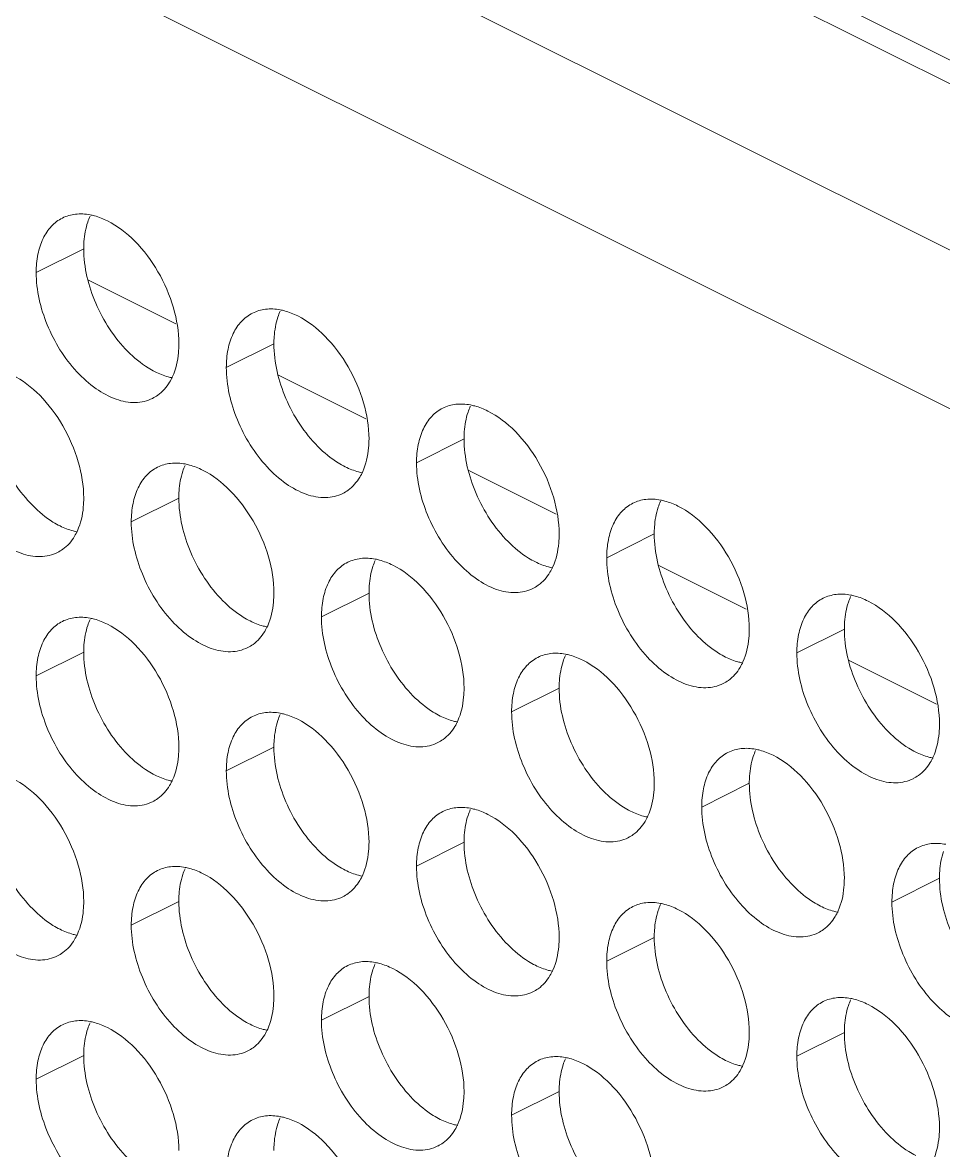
# Model space of a CAD drawing. Header units: millimetres. Extents: x 0 to 2524, y 0 to 1785.
# Drawn here: x 1819.7 to 1830.66, y 911.15 to 924.57 of the extents above; entities that cross this region are included whole.
import ezdxf

# ---------------------------------------------------------------- set-up
doc = ezdxf.new("R2010")
doc.units = ezdxf.units.MM
doc.header["$LTSCALE"] = 0.1
doc.layers.get('0').update_dxf_attribs({"lineweight": 13})
doc.layers.add('标注', color=251, linetype='Continuous', lineweight=9)

msp = doc.modelspace()

# ---------------------------------------------------------------- linework, layer by layer
for p, q in [((1805.72, 936.63), (2176.809, 751.085)), ((1812.521, 932.946), (1902.169, 888.122)), ((1809.692, 932.381), (1900.189, 887.132)), ((1899.058, 885.81), (1809.244, 930.717))]:
    msp.add_line(p, q)
at = {"layer": '标注'}
for p, q in [((1820.427, 921.877), (1819.862, 921.594)), ((1820.484, 921.503), (1821.523, 920.983)), ((1822.69, 920.746), (1822.124, 920.463)), ((1822.746, 920.372), (1823.786, 919.852)), ((1824.953, 919.614), (1824.387, 919.331)), ((1825.009, 919.24), (1826.049, 918.72)), ((1821.559, 918.911), (1820.993, 918.628)), ((1827.216, 918.483), (1826.65, 918.2)), ((1827.272, 918.109), (1828.311, 917.589)), ((1823.822, 917.78), (1823.256, 917.497)), ((1829.478, 917.352), (1828.913, 917.069)), ((1820.427, 917.077), (1819.862, 916.794)), ((1829.535, 916.978), (1830.574, 916.458)), ((1826.084, 916.649), (1825.519, 916.366)), ((1822.69, 915.946), (1822.124, 915.663)), ((1828.347, 915.517), (1827.781, 915.234)), ((1824.953, 914.814), (1824.387, 914.531)), ((1830.61, 914.386), (1830.044, 914.103)), ((1821.559, 914.111), (1820.993, 913.828)), ((1827.216, 913.683), (1826.65, 913.4)), ((1823.822, 912.98), (1823.256, 912.697)), ((1829.478, 912.552), (1828.913, 912.269)), ((1820.427, 912.277), (1819.862, 911.994)), ((1826.084, 911.849), (1825.519, 911.566))]:
    msp.add_line(p, q, dxfattribs=at)
for centre, radius, start, end in [((1821.172, 921.966), 0.734, 155.8796, 161.7803), ((1823.435, 920.835), 0.734, 155.8796, 161.7803), ((1821.044, 920.502), 0.453, 296.5256, 305.9034), ((1825.697, 919.703), 0.734, 155.8796, 161.7803), ((1822.303, 919), 0.734, 155.8796, 161.7803), ((1823.307, 919.371), 0.453, 296.5256, 305.9034), ((1827.96, 918.572), 0.734, 155.8796, 161.7803), ((1819.913, 918.668), 0.453, 296.5256, 305.9034), ((1824.566, 917.869), 0.734, 155.8796, 161.7803), ((1825.57, 918.239), 0.453, 296.5256, 305.9034), ((1830.223, 917.44), 0.734, 155.8796, 161.7803), ((1821.172, 917.166), 0.734, 155.8796, 161.7803), ((1822.176, 917.536), 0.453, 296.5256, 305.9034), ((1826.829, 916.738), 0.734, 155.8796, 161.7803), ((1827.833, 917.108), 0.453, 296.5256, 305.9034), ((1823.435, 916.035), 0.734, 155.8796, 161.7803), ((1824.439, 916.405), 0.453, 296.5256, 305.9034), ((1829.092, 915.606), 0.734, 155.8796, 161.7803), ((1830.095, 915.977), 0.453, 296.5256, 305.9034), ((1821.044, 915.702), 0.453, 296.5256, 305.9034), ((1825.697, 914.903), 0.734, 155.8796, 161.7803), ((1826.701, 915.274), 0.453, 296.5256, 305.9034), ((1822.303, 914.2), 0.734, 155.8796, 161.7803), ((1823.307, 914.571), 0.453, 296.5256, 305.9034), ((1827.96, 913.772), 0.734, 155.8796, 161.7803), ((1828.964, 914.142), 0.453, 296.5256, 305.9034), ((1819.913, 913.868), 0.453, 296.5256, 305.9034), ((1824.566, 913.069), 0.734, 155.8796, 161.7803), ((1825.57, 913.439), 0.453, 296.5256, 305.9034), ((1830.223, 912.64), 0.734, 155.8796, 161.7803), ((1821.172, 912.366), 0.734, 155.8796, 161.7803), ((1822.176, 912.736), 0.453, 296.5256, 305.9034), ((1826.829, 911.938), 0.734, 155.8796, 161.7803), ((1827.833, 912.308), 0.453, 296.5256, 305.9034), ((1823.435, 911.235), 0.734, 155.8796, 161.7803), ((1824.439, 911.605), 0.453, 296.5256, 305.9034)]:
    msp.add_arc(centre, radius, start, end, dxfattribs=at)
for points, knots in [([(1819.862, 921.594), (1819.862, 921.667), (1819.874, 921.806), (1819.933, 921.996), (1820.032, 922.148), (1820.125, 922.219), (1820.174, 922.243)], [0, 0, 0, 0, 0.289235, 0.54966, 0.782932, 1, 1, 1, 1]), ([(1820.174, 922.243), (1820.222, 922.267), (1820.332, 922.299), (1820.446, 922.292), (1820.503, 922.281)], [0, 0, 0, 0, 0.482538, 1, 1, 1, 1]), ([(1820.503, 922.281), (1820.52, 922.278), (1820.591, 922.261), (1820.66, 922.234), (1820.71, 922.209)], [0, 0, 0, 0, 0.238696, 1, 1, 1, 1]), ([(1820.427, 921.877), (1820.427, 921.905), (1820.431, 922.013), (1820.45, 922.12), (1820.475, 922.195)], [0, 0, 0, 0, 0.264225, 1, 1, 1, 1]), ([(1820.71, 922.209), (1820.831, 922.149), (1821.061, 921.968), (1821.328, 921.61), (1821.509, 921.192), (1821.559, 920.891), (1821.559, 920.746)], [0, 0, 0, 0, 0.229676, 0.488215, 0.753207, 1, 1, 1, 1]), ([(1820.951, 920.655), (1820.79, 920.818), (1820.539, 921.205), (1820.427, 921.655), (1820.427, 921.877)], [0, 0, 0, 0, 0.508684, 1, 1, 1, 1]), ([(1821.247, 920.097), (1821.184, 920.065), (1821.034, 920.031), (1820.797, 920.079), (1820.558, 920.21), (1820.25, 920.487), (1819.964, 920.95), (1819.862, 921.383), (1819.862, 921.594)], [0, 0, 0, 0, 0.090718, 0.191742, 0.308104, 0.439279, 0.725532, 1, 1, 1, 1]), ([(1822.436, 921.112), (1822.485, 921.136), (1822.595, 921.168), (1822.708, 921.161), (1822.765, 921.15)], [0, 0, 0, 0, 0.482538, 1, 1, 1, 1]), ([(1822.124, 920.463), (1822.124, 920.536), (1822.136, 920.675), (1822.195, 920.865), (1822.295, 921.017), (1822.387, 921.087), (1822.436, 921.112)], [0, 0, 0, 0, 0.289235, 0.54966, 0.782932, 1, 1, 1, 1]), ([(1822.69, 920.746), (1822.69, 920.774), (1822.694, 920.881), (1822.713, 920.989), (1822.737, 921.064)], [0, 0, 0, 0, 0.264225, 1, 1, 1, 1]), ([(1822.765, 921.15), (1822.783, 921.147), (1822.854, 921.13), (1822.923, 921.103), (1822.973, 921.078)], [0, 0, 0, 0, 0.238696, 1, 1, 1, 1]), ([(1822.973, 921.078), (1823.094, 921.017), (1823.324, 920.837), (1823.59, 920.479), (1823.771, 920.06), (1823.822, 919.759), (1823.822, 919.614)], [0, 0, 0, 0, 0.229676, 0.488215, 0.753207, 1, 1, 1, 1]), ([(1821.276, 920.414), (1821.248, 920.428), (1821.13, 920.494), (1821.024, 920.582), (1820.951, 920.655)], [0, 0, 0, 0, 0.235002, 1, 1, 1, 1]), ([(1821.559, 920.746), (1821.559, 920.71), (1821.553, 920.578), (1821.524, 920.445), (1821.484, 920.357)], [0, 0, 0, 0, 0.268874, 1, 1, 1, 1]), ([(1823.214, 919.524), (1823.052, 919.686), (1822.801, 920.074), (1822.69, 920.524), (1822.69, 920.746)], [0, 0, 0, 0, 0.508684, 1, 1, 1, 1]), ([(1819.579, 920.375), (1819.7, 920.314), (1819.93, 920.134), (1820.196, 919.776), (1820.377, 919.357), (1820.427, 919.056), (1820.427, 918.911)], [0, 0, 0, 0, 0.229676, 0.488215, 0.753207, 1, 1, 1, 1]), ([(1821.484, 920.341), (1821.466, 920.345), (1821.395, 920.361), (1821.326, 920.389), (1821.276, 920.414)], [0, 0, 0, 0, 0.238696, 1, 1, 1, 1]), ([(1821.484, 920.357), (1821.474, 920.334), (1821.431, 920.25), (1821.366, 920.176), (1821.31, 920.135)], [0, 0, 0, 0, 0.265525, 1, 1, 1, 1]), ([(1823.51, 918.965), (1823.447, 918.934), (1823.297, 918.9), (1823.059, 918.948), (1822.821, 919.078), (1822.513, 919.356), (1822.227, 919.819), (1822.124, 920.251), (1822.124, 920.463)], [0, 0, 0, 0, 0.090718, 0.191742, 0.308104, 0.439279, 0.725532, 1, 1, 1, 1]), ([(1819.82, 918.821), (1819.658, 918.983), (1819.407, 919.371), (1819.296, 919.821), (1819.296, 920.043)], [0, 0, 0, 0, 0.508684, 1, 1, 1, 1]), ([(1824.387, 919.331), (1824.387, 919.404), (1824.399, 919.543), (1824.458, 919.733), (1824.558, 919.886), (1824.65, 919.956), (1824.699, 919.98)], [0, 0, 0, 0, 0.289235, 0.54966, 0.782932, 1, 1, 1, 1]), ([(1824.699, 919.98), (1824.747, 920.005), (1824.858, 920.036), (1824.971, 920.029), (1825.028, 920.019)], [0, 0, 0, 0, 0.482538, 1, 1, 1, 1]), ([(1825.028, 920.019), (1825.045, 920.015), (1825.117, 919.999), (1825.186, 919.971), (1825.236, 919.946)], [0, 0, 0, 0, 0.238696, 1, 1, 1, 1]), ([(1824.953, 919.614), (1824.953, 919.643), (1824.957, 919.75), (1824.975, 919.858), (1825, 919.933)], [0, 0, 0, 0, 0.264225, 1, 1, 1, 1]), ([(1825.236, 919.946), (1825.356, 919.886), (1825.587, 919.706), (1825.853, 919.348), (1826.034, 918.929), (1826.084, 918.628), (1826.084, 918.483)], [0, 0, 0, 0, 0.229676, 0.488215, 0.753207, 1, 1, 1, 1]), ([(1820.116, 918.262), (1820.053, 918.231), (1819.903, 918.197), (1819.665, 918.245), (1819.427, 918.376), (1819.119, 918.653), (1818.833, 919.116), (1818.73, 919.548), (1818.73, 919.76)], [0, 0, 0, 0, 0.090718, 0.191742, 0.308104, 0.439279, 0.725532, 1, 1, 1, 1]), ([(1823.822, 919.614), (1823.822, 919.579), (1823.816, 919.446), (1823.787, 919.314), (1823.747, 919.225)], [0, 0, 0, 0, 0.268874, 1, 1, 1, 1]), ([(1825.477, 918.392), (1825.315, 918.555), (1825.064, 918.942), (1824.953, 919.393), (1824.953, 919.614)], [0, 0, 0, 0, 0.508684, 1, 1, 1, 1]), ([(1823.539, 919.282), (1823.51, 919.296), (1823.392, 919.363), (1823.287, 919.45), (1823.214, 919.524)], [0, 0, 0, 0, 0.235002, 1, 1, 1, 1]), ([(1821.305, 919.277), (1821.353, 919.302), (1821.463, 919.333), (1821.577, 919.326), (1821.634, 919.316)], [0, 0, 0, 0, 0.482538, 1, 1, 1, 1]), ([(1821.634, 919.316), (1821.651, 919.312), (1821.723, 919.296), (1821.792, 919.268), (1821.842, 919.243)], [0, 0, 0, 0, 0.238696, 1, 1, 1, 1]), ([(1823.746, 919.21), (1823.729, 919.213), (1823.658, 919.23), (1823.589, 919.257), (1823.539, 919.282)], [0, 0, 0, 0, 0.238696, 1, 1, 1, 1]), ([(1825.772, 917.834), (1825.71, 917.803), (1825.56, 917.769), (1825.322, 917.816), (1825.084, 917.947), (1824.776, 918.225), (1824.49, 918.687), (1824.387, 919.12), (1824.387, 919.331)], [0, 0, 0, 0, 0.090718, 0.191742, 0.308104, 0.439279, 0.725532, 1, 1, 1, 1]), ([(1820.993, 918.628), (1820.993, 918.701), (1821.005, 918.84), (1821.064, 919.03), (1821.164, 919.183), (1821.256, 919.253), (1821.305, 919.277)], [0, 0, 0, 0, 0.289235, 0.54966, 0.782932, 1, 1, 1, 1]), ([(1821.559, 918.911), (1821.559, 918.94), (1821.562, 919.047), (1821.581, 919.155), (1821.606, 919.23)], [0, 0, 0, 0, 0.264225, 1, 1, 1, 1]), ([(1821.842, 919.243), (1821.962, 919.183), (1822.193, 919.003), (1822.459, 918.645), (1822.64, 918.226), (1822.69, 917.925), (1822.69, 917.78)], [0, 0, 0, 0, 0.229676, 0.488215, 0.753207, 1, 1, 1, 1]), ([(1823.747, 919.225), (1823.737, 919.202), (1823.693, 919.119), (1823.629, 919.044), (1823.573, 919.004)], [0, 0, 0, 0, 0.265525, 1, 1, 1, 1]), ([(1820.427, 918.911), (1820.427, 918.876), (1820.422, 918.743), (1820.392, 918.611), (1820.353, 918.522)], [0, 0, 0, 0, 0.268874, 1, 1, 1, 1]), ([(1822.083, 917.689), (1821.921, 917.852), (1821.67, 918.239), (1821.559, 918.69), (1821.559, 918.911)], [0, 0, 0, 0, 0.508684, 1, 1, 1, 1]), ([(1826.962, 918.849), (1827.01, 918.873), (1827.12, 918.905), (1827.234, 918.898), (1827.291, 918.887)], [0, 0, 0, 0, 0.482538, 1, 1, 1, 1]), ([(1827.291, 918.887), (1827.308, 918.884), (1827.38, 918.867), (1827.448, 918.84), (1827.498, 918.815)], [0, 0, 0, 0, 0.238696, 1, 1, 1, 1]), ([(1820.145, 918.579), (1820.116, 918.593), (1819.998, 918.66), (1819.893, 918.747), (1819.82, 918.821)], [0, 0, 0, 0, 0.235002, 1, 1, 1, 1]), ([(1826.65, 918.2), (1826.65, 918.273), (1826.662, 918.412), (1826.721, 918.602), (1826.82, 918.754), (1826.913, 918.825), (1826.962, 918.849)], [0, 0, 0, 0, 0.289235, 0.54966, 0.782932, 1, 1, 1, 1]), ([(1827.216, 918.483), (1827.216, 918.511), (1827.219, 918.619), (1827.238, 918.726), (1827.263, 918.801)], [0, 0, 0, 0, 0.264225, 1, 1, 1, 1]), ([(1827.498, 918.815), (1827.619, 918.755), (1827.85, 918.574), (1828.116, 918.216), (1828.297, 917.798), (1828.347, 917.496), (1828.347, 917.352)], [0, 0, 0, 0, 0.229676, 0.488215, 0.753207, 1, 1, 1, 1]), ([(1822.378, 917.131), (1822.316, 917.1), (1822.166, 917.066), (1821.928, 917.114), (1821.69, 917.244), (1821.382, 917.522), (1821.096, 917.984), (1820.993, 918.417), (1820.993, 918.628)], [0, 0, 0, 0, 0.090718, 0.191742, 0.308104, 0.439279, 0.725532, 1, 1, 1, 1]), ([(1820.352, 918.507), (1820.335, 918.51), (1820.263, 918.527), (1820.195, 918.554), (1820.145, 918.579)], [0, 0, 0, 0, 0.238696, 1, 1, 1, 1]), ([(1820.353, 918.522), (1820.342, 918.5), (1820.299, 918.416), (1820.235, 918.341), (1820.179, 918.301)], [0, 0, 0, 0, 0.265525, 1, 1, 1, 1]), ([(1826.084, 918.483), (1826.084, 918.447), (1826.079, 918.315), (1826.049, 918.182), (1826.01, 918.094)], [0, 0, 0, 0, 0.268874, 1, 1, 1, 1]), ([(1827.739, 917.261), (1827.578, 917.424), (1827.327, 917.811), (1827.216, 918.261), (1827.216, 918.483)], [0, 0, 0, 0, 0.508684, 1, 1, 1, 1]), ([(1825.801, 918.151), (1825.773, 918.165), (1825.655, 918.231), (1825.55, 918.319), (1825.477, 918.392)], [0, 0, 0, 0, 0.235002, 1, 1, 1, 1]), ([(1823.256, 917.497), (1823.256, 917.57), (1823.268, 917.709), (1823.327, 917.899), (1823.426, 918.051), (1823.519, 918.122), (1823.568, 918.146)], [0, 0, 0, 0, 0.289235, 0.54966, 0.782932, 1, 1, 1, 1]), ([(1823.568, 918.146), (1823.616, 918.17), (1823.726, 918.202), (1823.84, 918.195), (1823.897, 918.184)], [0, 0, 0, 0, 0.482538, 1, 1, 1, 1]), ([(1823.822, 917.78), (1823.822, 917.808), (1823.825, 917.916), (1823.844, 918.023), (1823.869, 918.098)], [0, 0, 0, 0, 0.264225, 1, 1, 1, 1]), ([(1823.897, 918.184), (1823.914, 918.181), (1823.985, 918.164), (1824.054, 918.137), (1824.104, 918.112)], [0, 0, 0, 0, 0.238696, 1, 1, 1, 1]), ([(1824.104, 918.112), (1824.225, 918.052), (1824.456, 917.871), (1824.722, 917.513), (1824.903, 917.095), (1824.953, 916.794), (1824.953, 916.649)], [0, 0, 0, 0, 0.229676, 0.488215, 0.753207, 1, 1, 1, 1]), ([(1826.009, 918.079), (1825.992, 918.082), (1825.92, 918.098), (1825.851, 918.126), (1825.801, 918.151)], [0, 0, 0, 0, 0.238696, 1, 1, 1, 1]), ([(1826.01, 918.094), (1825.999, 918.071), (1825.956, 917.987), (1825.892, 917.913), (1825.836, 917.872)], [0, 0, 0, 0, 0.265525, 1, 1, 1, 1]), ([(1828.035, 916.703), (1827.972, 916.671), (1827.823, 916.637), (1827.585, 916.685), (1827.346, 916.816), (1827.039, 917.093), (1826.753, 917.556), (1826.65, 917.988), (1826.65, 918.2)], [0, 0, 0, 0, 0.090718, 0.191742, 0.308104, 0.439279, 0.725532, 1, 1, 1, 1]), ([(1822.407, 917.448), (1822.379, 917.462), (1822.261, 917.529), (1822.155, 917.616), (1822.083, 917.689)], [0, 0, 0, 0, 0.235002, 1, 1, 1, 1]), ([(1822.69, 917.78), (1822.69, 917.744), (1822.684, 917.612), (1822.655, 917.479), (1822.616, 917.391)], [0, 0, 0, 0, 0.268874, 1, 1, 1, 1]), ([(1824.345, 916.558), (1824.184, 916.721), (1823.933, 917.108), (1823.822, 917.558), (1823.822, 917.78)], [0, 0, 0, 0, 0.508684, 1, 1, 1, 1]), ([(1828.913, 917.069), (1828.913, 917.142), (1828.925, 917.28), (1828.984, 917.471), (1829.083, 917.623), (1829.176, 917.693), (1829.225, 917.718)], [0, 0, 0, 0, 0.289235, 0.54966, 0.782932, 1, 1, 1, 1]), ([(1829.225, 917.718), (1829.273, 917.742), (1829.383, 917.774), (1829.497, 917.767), (1829.554, 917.756)], [0, 0, 0, 0, 0.482538, 1, 1, 1, 1]), ([(1829.478, 917.352), (1829.478, 917.38), (1829.482, 917.487), (1829.501, 917.595), (1829.526, 917.67)], [0, 0, 0, 0, 0.264225, 1, 1, 1, 1]), ([(1829.554, 917.756), (1829.571, 917.753), (1829.642, 917.736), (1829.711, 917.709), (1829.761, 917.684)], [0, 0, 0, 0, 0.238696, 1, 1, 1, 1]), ([(1829.761, 917.684), (1829.882, 917.623), (1830.112, 917.443), (1830.379, 917.085), (1830.56, 916.666), (1830.61, 916.365), (1830.61, 916.22)], [0, 0, 0, 0, 0.229676, 0.488215, 0.753207, 1, 1, 1, 1]), ([(1819.862, 916.794), (1819.862, 916.867), (1819.874, 917.006), (1819.933, 917.196), (1820.032, 917.348), (1820.125, 917.419), (1820.174, 917.443)], [0, 0, 0, 0, 0.289235, 0.54966, 0.782932, 1, 1, 1, 1]), ([(1820.174, 917.443), (1820.222, 917.467), (1820.332, 917.499), (1820.446, 917.492), (1820.503, 917.481)], [0, 0, 0, 0, 0.482538, 1, 1, 1, 1]), ([(1820.503, 917.481), (1820.52, 917.478), (1820.591, 917.461), (1820.66, 917.434), (1820.71, 917.409)], [0, 0, 0, 0, 0.238696, 1, 1, 1, 1]), ([(1820.71, 917.409), (1820.831, 917.349), (1821.061, 917.168), (1821.328, 916.81), (1821.509, 916.392), (1821.559, 916.091), (1821.559, 915.946)], [0, 0, 0, 0, 0.229676, 0.488215, 0.753207, 1, 1, 1, 1]), ([(1822.615, 917.376), (1822.598, 917.379), (1822.526, 917.396), (1822.457, 917.423), (1822.407, 917.448)], [0, 0, 0, 0, 0.238696, 1, 1, 1, 1]), ([(1824.641, 916), (1824.578, 915.968), (1824.428, 915.934), (1824.191, 915.982), (1823.952, 916.113), (1823.644, 916.39), (1823.358, 916.853), (1823.256, 917.285), (1823.256, 917.497)], [0, 0, 0, 0, 0.090718, 0.191742, 0.308104, 0.439279, 0.725532, 1, 1, 1, 1]), ([(1820.427, 917.077), (1820.427, 917.105), (1820.431, 917.213), (1820.45, 917.32), (1820.475, 917.395)], [0, 0, 0, 0, 0.264225, 1, 1, 1, 1]), ([(1822.616, 917.391), (1822.605, 917.368), (1822.562, 917.284), (1822.498, 917.21), (1822.442, 917.169)], [0, 0, 0, 0, 0.265525, 1, 1, 1, 1]), ([(1828.347, 917.352), (1828.347, 917.316), (1828.341, 917.184), (1828.312, 917.051), (1828.272, 916.963)], [0, 0, 0, 0, 0.268874, 1, 1, 1, 1]), ([(1830.002, 916.129), (1829.841, 916.292), (1829.59, 916.679), (1829.478, 917.13), (1829.478, 917.352)], [0, 0, 0, 0, 0.508684, 1, 1, 1, 1]), ([(1828.064, 917.019), (1828.036, 917.034), (1827.918, 917.1), (1827.812, 917.187), (1827.739, 917.261)], [0, 0, 0, 0, 0.235002, 1, 1, 1, 1]), ([(1820.951, 915.855), (1820.79, 916.018), (1820.539, 916.405), (1820.427, 916.855), (1820.427, 917.077)], [0, 0, 0, 0, 0.508684, 1, 1, 1, 1]), ([(1825.519, 916.366), (1825.519, 916.439), (1825.531, 916.578), (1825.59, 916.768), (1825.689, 916.92), (1825.782, 916.99), (1825.83, 917.015)], [0, 0, 0, 0, 0.289235, 0.54966, 0.782932, 1, 1, 1, 1]), ([(1825.83, 917.015), (1825.879, 917.039), (1825.989, 917.071), (1826.103, 917.064), (1826.159, 917.053)], [0, 0, 0, 0, 0.482538, 1, 1, 1, 1]), ([(1826.159, 917.053), (1826.177, 917.05), (1826.248, 917.033), (1826.317, 917.006), (1826.367, 916.981)], [0, 0, 0, 0, 0.238696, 1, 1, 1, 1]), ([(1828.272, 916.947), (1828.255, 916.951), (1828.183, 916.967), (1828.114, 916.994), (1828.064, 917.019)], [0, 0, 0, 0, 0.238696, 1, 1, 1, 1]), ([(1830.298, 915.571), (1830.235, 915.54), (1830.085, 915.506), (1829.848, 915.554), (1829.609, 915.684), (1829.301, 915.962), (1829.015, 916.425), (1828.913, 916.857), (1828.913, 917.069)], [0, 0, 0, 0, 0.090718, 0.191742, 0.308104, 0.439279, 0.725532, 1, 1, 1, 1]), ([(1826.084, 916.649), (1826.084, 916.677), (1826.088, 916.784), (1826.107, 916.892), (1826.132, 916.967)], [0, 0, 0, 0, 0.264225, 1, 1, 1, 1]), ([(1826.367, 916.981), (1826.488, 916.92), (1826.718, 916.74), (1826.984, 916.382), (1827.166, 915.963), (1827.216, 915.662), (1827.216, 915.517)], [0, 0, 0, 0, 0.229676, 0.488215, 0.753207, 1, 1, 1, 1]), ([(1828.272, 916.963), (1828.262, 916.94), (1828.219, 916.856), (1828.155, 916.782), (1828.098, 916.741)], [0, 0, 0, 0, 0.265525, 1, 1, 1, 1]), ([(1821.247, 915.297), (1821.184, 915.265), (1821.034, 915.231), (1820.797, 915.279), (1820.558, 915.41), (1820.25, 915.687), (1819.964, 916.15), (1819.862, 916.583), (1819.862, 916.794)], [0, 0, 0, 0, 0.090718, 0.191742, 0.308104, 0.439279, 0.725532, 1, 1, 1, 1]), ([(1824.953, 916.649), (1824.953, 916.613), (1824.947, 916.481), (1824.918, 916.348), (1824.878, 916.26)], [0, 0, 0, 0, 0.268874, 1, 1, 1, 1]), ([(1826.608, 915.427), (1826.447, 915.589), (1826.196, 915.976), (1826.084, 916.427), (1826.084, 916.649)], [0, 0, 0, 0, 0.508684, 1, 1, 1, 1]), ([(1824.67, 916.316), (1824.642, 916.331), (1824.524, 916.397), (1824.418, 916.484), (1824.345, 916.558)], [0, 0, 0, 0, 0.235002, 1, 1, 1, 1]), ([(1822.436, 916.312), (1822.485, 916.336), (1822.595, 916.368), (1822.708, 916.361), (1822.765, 916.35)], [0, 0, 0, 0, 0.482538, 1, 1, 1, 1]), ([(1822.765, 916.35), (1822.783, 916.347), (1822.854, 916.33), (1822.923, 916.303), (1822.973, 916.278)], [0, 0, 0, 0, 0.238696, 1, 1, 1, 1]), ([(1826.904, 914.868), (1826.841, 914.837), (1826.691, 914.803), (1826.453, 914.851), (1826.215, 914.981), (1825.907, 915.259), (1825.621, 915.722), (1825.519, 916.154), (1825.519, 916.366)], [0, 0, 0, 0, 0.090718, 0.191742, 0.308104, 0.439279, 0.725532, 1, 1, 1, 1]), ([(1822.124, 915.663), (1822.124, 915.736), (1822.136, 915.875), (1822.195, 916.065), (1822.295, 916.217), (1822.387, 916.287), (1822.436, 916.312)], [0, 0, 0, 0, 0.289235, 0.54966, 0.782932, 1, 1, 1, 1]), ([(1822.69, 915.946), (1822.69, 915.974), (1822.694, 916.081), (1822.713, 916.189), (1822.737, 916.264)], [0, 0, 0, 0, 0.264225, 1, 1, 1, 1]), ([(1822.973, 916.278), (1823.094, 916.217), (1823.324, 916.037), (1823.59, 915.679), (1823.771, 915.26), (1823.822, 914.959), (1823.822, 914.814)], [0, 0, 0, 0, 0.229676, 0.488215, 0.753207, 1, 1, 1, 1]), ([(1824.878, 916.244), (1824.861, 916.248), (1824.789, 916.264), (1824.72, 916.291), (1824.67, 916.316)], [0, 0, 0, 0, 0.238696, 1, 1, 1, 1]), ([(1824.878, 916.26), (1824.868, 916.237), (1824.825, 916.153), (1824.761, 916.079), (1824.704, 916.038)], [0, 0, 0, 0, 0.265525, 1, 1, 1, 1]), ([(1830.61, 916.22), (1830.61, 916.185), (1830.604, 916.052), (1830.575, 915.92), (1830.535, 915.831)], [0, 0, 0, 0, 0.268874, 1, 1, 1, 1]), ([(1830.327, 915.888), (1830.298, 915.902), (1830.181, 915.969), (1830.075, 916.056), (1830.002, 916.129)], [0, 0, 0, 0, 0.235002, 1, 1, 1, 1]), ([(1821.559, 915.946), (1821.559, 915.91), (1821.553, 915.778), (1821.524, 915.645), (1821.484, 915.557)], [0, 0, 0, 0, 0.268874, 1, 1, 1, 1]), ([(1823.214, 914.724), (1823.052, 914.886), (1822.801, 915.274), (1822.69, 915.724), (1822.69, 915.946)], [0, 0, 0, 0, 0.508684, 1, 1, 1, 1]), ([(1828.093, 915.883), (1828.142, 915.907), (1828.252, 915.939), (1828.365, 915.932), (1828.422, 915.922)], [0, 0, 0, 0, 0.482538, 1, 1, 1, 1]), ([(1821.276, 915.614), (1821.248, 915.628), (1821.13, 915.694), (1821.024, 915.782), (1820.951, 915.855)], [0, 0, 0, 0, 0.235002, 1, 1, 1, 1]), ([(1827.781, 915.234), (1827.781, 915.307), (1827.793, 915.446), (1827.852, 915.636), (1827.952, 915.789), (1828.044, 915.859), (1828.093, 915.883)], [0, 0, 0, 0, 0.289235, 0.54966, 0.782932, 1, 1, 1, 1]), ([(1828.347, 915.517), (1828.347, 915.546), (1828.351, 915.653), (1828.37, 915.76), (1828.394, 915.836)], [0, 0, 0, 0, 0.264225, 1, 1, 1, 1]), ([(1828.422, 915.922), (1828.439, 915.918), (1828.511, 915.902), (1828.58, 915.874), (1828.63, 915.849)], [0, 0, 0, 0, 0.238696, 1, 1, 1, 1]), ([(1828.63, 915.849), (1828.75, 915.789), (1828.981, 915.609), (1829.247, 915.251), (1829.428, 914.832), (1829.478, 914.531), (1829.478, 914.386)], [0, 0, 0, 0, 0.229676, 0.488215, 0.753207, 1, 1, 1, 1]), ([(1830.535, 915.816), (1830.517, 915.819), (1830.446, 915.836), (1830.377, 915.863), (1830.327, 915.888)], [0, 0, 0, 0, 0.238696, 1, 1, 1, 1]), ([(1830.535, 915.831), (1830.525, 915.808), (1830.482, 915.724), (1830.417, 915.65), (1830.361, 915.61)], [0, 0, 0, 0, 0.265525, 1, 1, 1, 1]), ([(1823.51, 914.165), (1823.447, 914.134), (1823.297, 914.1), (1823.059, 914.148), (1822.821, 914.278), (1822.513, 914.556), (1822.227, 915.019), (1822.124, 915.451), (1822.124, 915.663)], [0, 0, 0, 0, 0.090718, 0.191742, 0.308104, 0.439279, 0.725532, 1, 1, 1, 1]), ([(1819.579, 915.575), (1819.7, 915.514), (1819.93, 915.334), (1820.196, 914.976), (1820.377, 914.557), (1820.427, 914.256), (1820.427, 914.111)], [0, 0, 0, 0, 0.229676, 0.488215, 0.753207, 1, 1, 1, 1]), ([(1821.484, 915.541), (1821.466, 915.545), (1821.395, 915.561), (1821.326, 915.589), (1821.276, 915.614)], [0, 0, 0, 0, 0.238696, 1, 1, 1, 1]), ([(1821.484, 915.557), (1821.474, 915.534), (1821.431, 915.45), (1821.366, 915.376), (1821.31, 915.335)], [0, 0, 0, 0, 0.265525, 1, 1, 1, 1]), ([(1826.933, 915.185), (1826.904, 915.199), (1826.786, 915.266), (1826.681, 915.353), (1826.608, 915.427)], [0, 0, 0, 0, 0.235002, 1, 1, 1, 1]), ([(1827.216, 915.517), (1827.216, 915.482), (1827.21, 915.349), (1827.181, 915.217), (1827.141, 915.128)], [0, 0, 0, 0, 0.268874, 1, 1, 1, 1]), ([(1828.871, 914.295), (1828.709, 914.458), (1828.458, 914.845), (1828.347, 915.296), (1828.347, 915.517)], [0, 0, 0, 0, 0.508684, 1, 1, 1, 1]), ([(1819.82, 914.021), (1819.658, 914.183), (1819.407, 914.571), (1819.296, 915.021), (1819.296, 915.243)], [0, 0, 0, 0, 0.508684, 1, 1, 1, 1]), ([(1824.387, 914.531), (1824.387, 914.604), (1824.399, 914.743), (1824.458, 914.933), (1824.558, 915.086), (1824.65, 915.156), (1824.699, 915.18)], [0, 0, 0, 0, 0.289235, 0.54966, 0.782932, 1, 1, 1, 1]), ([(1824.699, 915.18), (1824.747, 915.205), (1824.858, 915.236), (1824.971, 915.229), (1825.028, 915.219)], [0, 0, 0, 0, 0.482538, 1, 1, 1, 1]), ([(1824.953, 914.814), (1824.953, 914.843), (1824.957, 914.95), (1824.975, 915.058), (1825, 915.133)], [0, 0, 0, 0, 0.264225, 1, 1, 1, 1]), ([(1825.028, 915.219), (1825.045, 915.215), (1825.117, 915.199), (1825.186, 915.171), (1825.236, 915.146)], [0, 0, 0, 0, 0.238696, 1, 1, 1, 1]), ([(1825.236, 915.146), (1825.356, 915.086), (1825.587, 914.906), (1825.853, 914.548), (1826.034, 914.129), (1826.084, 913.828), (1826.084, 913.683)], [0, 0, 0, 0, 0.229676, 0.488215, 0.753207, 1, 1, 1, 1]), ([(1827.14, 915.113), (1827.123, 915.116), (1827.052, 915.133), (1826.983, 915.16), (1826.933, 915.185)], [0, 0, 0, 0, 0.238696, 1, 1, 1, 1]), ([(1827.141, 915.128), (1827.131, 915.105), (1827.087, 915.021), (1827.023, 914.947), (1826.967, 914.907)], [0, 0, 0, 0, 0.265525, 1, 1, 1, 1]), ([(1829.166, 913.737), (1829.104, 913.706), (1828.954, 913.672), (1828.716, 913.719), (1828.478, 913.85), (1828.17, 914.128), (1827.884, 914.59), (1827.781, 915.023), (1827.781, 915.234)], [0, 0, 0, 0, 0.090718, 0.191742, 0.308104, 0.439279, 0.725532, 1, 1, 1, 1]), ([(1820.116, 913.462), (1820.053, 913.431), (1819.903, 913.397), (1819.665, 913.445), (1819.427, 913.576), (1819.119, 913.853), (1818.833, 914.316), (1818.73, 914.748), (1818.73, 914.96)], [0, 0, 0, 0, 0.090718, 0.191742, 0.308104, 0.439279, 0.725532, 1, 1, 1, 1]), ([(1823.539, 914.482), (1823.51, 914.496), (1823.392, 914.563), (1823.287, 914.65), (1823.214, 914.724)], [0, 0, 0, 0, 0.235002, 1, 1, 1, 1]), ([(1823.822, 914.814), (1823.822, 914.779), (1823.816, 914.646), (1823.787, 914.514), (1823.747, 914.425)], [0, 0, 0, 0, 0.268874, 1, 1, 1, 1]), ([(1825.477, 913.592), (1825.315, 913.755), (1825.064, 914.142), (1824.953, 914.593), (1824.953, 914.814)], [0, 0, 0, 0, 0.508684, 1, 1, 1, 1]), ([(1830.044, 914.103), (1830.044, 914.176), (1830.056, 914.315), (1830.115, 914.505), (1830.214, 914.657), (1830.307, 914.728), (1830.356, 914.752)], [0, 0, 0, 0, 0.289235, 0.54966, 0.782932, 1, 1, 1, 1]), ([(1830.356, 914.752), (1830.404, 914.776), (1830.514, 914.808), (1830.628, 914.801), (1830.685, 914.79)], [0, 0, 0, 0, 0.482538, 1, 1, 1, 1]), ([(1830.61, 914.386), (1830.61, 914.414), (1830.613, 914.522), (1830.632, 914.629), (1830.657, 914.704)], [0, 0, 0, 0, 0.264225, 1, 1, 1, 1]), ([(1820.993, 913.828), (1820.993, 913.901), (1821.005, 914.04), (1821.064, 914.23), (1821.164, 914.383), (1821.256, 914.453), (1821.305, 914.477)], [0, 0, 0, 0, 0.289235, 0.54966, 0.782932, 1, 1, 1, 1]), ([(1821.305, 914.477), (1821.353, 914.502), (1821.463, 914.533), (1821.577, 914.526), (1821.634, 914.516)], [0, 0, 0, 0, 0.482538, 1, 1, 1, 1]), ([(1821.634, 914.516), (1821.651, 914.512), (1821.723, 914.496), (1821.792, 914.468), (1821.842, 914.443)], [0, 0, 0, 0, 0.238696, 1, 1, 1, 1]), ([(1823.746, 914.41), (1823.729, 914.413), (1823.658, 914.43), (1823.589, 914.457), (1823.539, 914.482)], [0, 0, 0, 0, 0.238696, 1, 1, 1, 1]), ([(1825.772, 913.034), (1825.71, 913.003), (1825.56, 912.969), (1825.322, 913.016), (1825.084, 913.147), (1824.776, 913.425), (1824.49, 913.887), (1824.387, 914.32), (1824.387, 914.531)], [0, 0, 0, 0, 0.090718, 0.191742, 0.308104, 0.439279, 0.725532, 1, 1, 1, 1]), ([(1821.559, 914.111), (1821.559, 914.14), (1821.562, 914.247), (1821.581, 914.355), (1821.606, 914.43)], [0, 0, 0, 0, 0.264225, 1, 1, 1, 1]), ([(1821.842, 914.443), (1821.962, 914.383), (1822.193, 914.203), (1822.459, 913.845), (1822.64, 913.426), (1822.69, 913.125), (1822.69, 912.98)], [0, 0, 0, 0, 0.229676, 0.488215, 0.753207, 1, 1, 1, 1]), ([(1823.747, 914.425), (1823.737, 914.402), (1823.693, 914.319), (1823.629, 914.244), (1823.573, 914.204)], [0, 0, 0, 0, 0.265525, 1, 1, 1, 1]), ([(1829.478, 914.386), (1829.478, 914.35), (1829.473, 914.218), (1829.443, 914.085), (1829.404, 913.997)], [0, 0, 0, 0, 0.268874, 1, 1, 1, 1]), ([(1831.134, 913.164), (1830.972, 913.327), (1830.721, 913.714), (1830.61, 914.164), (1830.61, 914.386)], [0, 0, 0, 0, 0.508684, 1, 1, 1, 1]), ([(1829.196, 914.054), (1829.167, 914.068), (1829.049, 914.134), (1828.944, 914.222), (1828.871, 914.295)], [0, 0, 0, 0, 0.235002, 1, 1, 1, 1]), ([(1820.427, 914.111), (1820.427, 914.076), (1820.422, 913.943), (1820.392, 913.811), (1820.353, 913.722)], [0, 0, 0, 0, 0.268874, 1, 1, 1, 1]), ([(1822.083, 912.889), (1821.921, 913.052), (1821.67, 913.439), (1821.559, 913.89), (1821.559, 914.111)], [0, 0, 0, 0, 0.508684, 1, 1, 1, 1]), ([(1826.65, 913.4), (1826.65, 913.473), (1826.662, 913.612), (1826.721, 913.802), (1826.82, 913.954), (1826.913, 914.025), (1826.962, 914.049)], [0, 0, 0, 0, 0.289235, 0.54966, 0.782932, 1, 1, 1, 1]), ([(1826.962, 914.049), (1827.01, 914.073), (1827.12, 914.105), (1827.234, 914.098), (1827.291, 914.087)], [0, 0, 0, 0, 0.482538, 1, 1, 1, 1]), ([(1827.291, 914.087), (1827.308, 914.084), (1827.38, 914.067), (1827.448, 914.04), (1827.498, 914.015)], [0, 0, 0, 0, 0.238696, 1, 1, 1, 1]), ([(1829.403, 913.982), (1829.386, 913.985), (1829.314, 914.001), (1829.246, 914.029), (1829.196, 914.054)], [0, 0, 0, 0, 0.238696, 1, 1, 1, 1]), ([(1831.429, 912.605), (1831.367, 912.574), (1831.217, 912.54), (1830.979, 912.588), (1830.74, 912.719), (1830.433, 912.996), (1830.147, 913.459), (1830.044, 913.891), (1830.044, 914.103)], [0, 0, 0, 0, 0.090718, 0.191742, 0.308104, 0.439279, 0.725532, 1, 1, 1, 1]), ([(1820.145, 913.779), (1820.116, 913.793), (1819.998, 913.86), (1819.893, 913.947), (1819.82, 914.021)], [0, 0, 0, 0, 0.235002, 1, 1, 1, 1]), ([(1827.216, 913.683), (1827.216, 913.711), (1827.219, 913.819), (1827.238, 913.926), (1827.263, 914.001)], [0, 0, 0, 0, 0.264225, 1, 1, 1, 1]), ([(1827.498, 914.015), (1827.619, 913.955), (1827.85, 913.774), (1828.116, 913.416), (1828.297, 912.998), (1828.347, 912.696), (1828.347, 912.552)], [0, 0, 0, 0, 0.229676, 0.488215, 0.753207, 1, 1, 1, 1]), ([(1829.404, 913.997), (1829.393, 913.974), (1829.35, 913.89), (1829.286, 913.816), (1829.23, 913.775)], [0, 0, 0, 0, 0.265525, 1, 1, 1, 1]), ([(1820.352, 913.707), (1820.335, 913.71), (1820.263, 913.727), (1820.195, 913.754), (1820.145, 913.779)], [0, 0, 0, 0, 0.238696, 1, 1, 1, 1]), ([(1822.378, 912.331), (1822.316, 912.3), (1822.166, 912.266), (1821.928, 912.314), (1821.69, 912.444), (1821.382, 912.722), (1821.096, 913.184), (1820.993, 913.617), (1820.993, 913.828)], [0, 0, 0, 0, 0.090718, 0.191742, 0.308104, 0.439279, 0.725532, 1, 1, 1, 1]), ([(1820.353, 913.722), (1820.342, 913.7), (1820.299, 913.616), (1820.235, 913.541), (1820.179, 913.501)], [0, 0, 0, 0, 0.265525, 1, 1, 1, 1]), ([(1826.084, 913.683), (1826.084, 913.647), (1826.079, 913.515), (1826.049, 913.382), (1826.01, 913.294)], [0, 0, 0, 0, 0.268874, 1, 1, 1, 1]), ([(1827.739, 912.461), (1827.578, 912.624), (1827.327, 913.011), (1827.216, 913.461), (1827.216, 913.683)], [0, 0, 0, 0, 0.508684, 1, 1, 1, 1]), ([(1825.801, 913.351), (1825.773, 913.365), (1825.655, 913.431), (1825.55, 913.519), (1825.477, 913.592)], [0, 0, 0, 0, 0.235002, 1, 1, 1, 1]), ([(1823.568, 913.346), (1823.616, 913.37), (1823.726, 913.402), (1823.84, 913.395), (1823.897, 913.384)], [0, 0, 0, 0, 0.482538, 1, 1, 1, 1]), ([(1823.897, 913.384), (1823.914, 913.381), (1823.985, 913.364), (1824.054, 913.337), (1824.104, 913.312)], [0, 0, 0, 0, 0.238696, 1, 1, 1, 1]), ([(1828.035, 911.903), (1827.972, 911.871), (1827.823, 911.837), (1827.585, 911.885), (1827.346, 912.016), (1827.039, 912.293), (1826.753, 912.756), (1826.65, 913.188), (1826.65, 913.4)], [0, 0, 0, 0, 0.090718, 0.191742, 0.308104, 0.439279, 0.725532, 1, 1, 1, 1]), ([(1823.256, 912.697), (1823.256, 912.77), (1823.268, 912.909), (1823.327, 913.099), (1823.426, 913.251), (1823.519, 913.322), (1823.568, 913.346)], [0, 0, 0, 0, 0.289235, 0.54966, 0.782932, 1, 1, 1, 1]), ([(1823.822, 912.98), (1823.822, 913.008), (1823.825, 913.116), (1823.844, 913.223), (1823.869, 913.298)], [0, 0, 0, 0, 0.264225, 1, 1, 1, 1]), ([(1824.104, 913.312), (1824.225, 913.252), (1824.456, 913.071), (1824.722, 912.713), (1824.903, 912.295), (1824.953, 911.994), (1824.953, 911.849)], [0, 0, 0, 0, 0.229676, 0.488215, 0.753207, 1, 1, 1, 1]), ([(1826.009, 913.279), (1825.992, 913.282), (1825.92, 913.298), (1825.851, 913.326), (1825.801, 913.351)], [0, 0, 0, 0, 0.238696, 1, 1, 1, 1]), ([(1826.01, 913.294), (1825.999, 913.271), (1825.956, 913.187), (1825.892, 913.113), (1825.836, 913.072)], [0, 0, 0, 0, 0.265525, 1, 1, 1, 1]), ([(1822.69, 912.98), (1822.69, 912.944), (1822.684, 912.812), (1822.655, 912.679), (1822.616, 912.591)], [0, 0, 0, 0, 0.268874, 1, 1, 1, 1]), ([(1824.345, 911.758), (1824.184, 911.921), (1823.933, 912.308), (1823.822, 912.758), (1823.822, 912.98)], [0, 0, 0, 0, 0.508684, 1, 1, 1, 1]), ([(1822.407, 912.648), (1822.379, 912.662), (1822.261, 912.729), (1822.155, 912.816), (1822.083, 912.889)], [0, 0, 0, 0, 0.235002, 1, 1, 1, 1]), ([(1828.913, 912.269), (1828.913, 912.342), (1828.925, 912.48), (1828.984, 912.671), (1829.083, 912.823), (1829.176, 912.893), (1829.225, 912.918)], [0, 0, 0, 0, 0.289235, 0.54966, 0.782932, 1, 1, 1, 1]), ([(1829.225, 912.918), (1829.273, 912.942), (1829.383, 912.974), (1829.497, 912.967), (1829.554, 912.956)], [0, 0, 0, 0, 0.482538, 1, 1, 1, 1]), ([(1829.478, 912.552), (1829.478, 912.58), (1829.482, 912.687), (1829.501, 912.795), (1829.526, 912.87)], [0, 0, 0, 0, 0.264225, 1, 1, 1, 1]), ([(1829.554, 912.956), (1829.571, 912.953), (1829.642, 912.936), (1829.711, 912.909), (1829.761, 912.884)], [0, 0, 0, 0, 0.238696, 1, 1, 1, 1]), ([(1829.761, 912.884), (1829.882, 912.823), (1830.112, 912.643), (1830.379, 912.285), (1830.56, 911.866), (1830.61, 911.565), (1830.61, 911.42)], [0, 0, 0, 0, 0.229676, 0.488215, 0.753207, 1, 1, 1, 1]), ([(1819.862, 911.994), (1819.862, 912.067), (1819.874, 912.206), (1819.933, 912.396), (1820.032, 912.548), (1820.125, 912.619), (1820.174, 912.643)], [0, 0, 0, 0, 0.289235, 0.54966, 0.782932, 1, 1, 1, 1]), ([(1820.174, 912.643), (1820.222, 912.667), (1820.332, 912.699), (1820.446, 912.692), (1820.503, 912.681)], [0, 0, 0, 0, 0.482538, 1, 1, 1, 1]), ([(1820.427, 912.277), (1820.427, 912.305), (1820.431, 912.413), (1820.45, 912.52), (1820.475, 912.595)], [0, 0, 0, 0, 0.264225, 1, 1, 1, 1]), ([(1820.503, 912.681), (1820.52, 912.678), (1820.591, 912.661), (1820.66, 912.634), (1820.71, 912.609)], [0, 0, 0, 0, 0.238696, 1, 1, 1, 1]), ([(1820.71, 912.609), (1820.831, 912.549), (1821.061, 912.368), (1821.328, 912.01), (1821.509, 911.592), (1821.559, 911.291), (1821.559, 911.146)], [0, 0, 0, 0, 0.229676, 0.488215, 0.753207, 1, 1, 1, 1]), ([(1822.615, 912.576), (1822.598, 912.579), (1822.526, 912.596), (1822.457, 912.623), (1822.407, 912.648)], [0, 0, 0, 0, 0.238696, 1, 1, 1, 1]), ([(1822.616, 912.591), (1822.605, 912.568), (1822.562, 912.484), (1822.498, 912.41), (1822.442, 912.369)], [0, 0, 0, 0, 0.265525, 1, 1, 1, 1]), ([(1824.641, 911.2), (1824.578, 911.168), (1824.428, 911.134), (1824.191, 911.182), (1823.952, 911.313), (1823.644, 911.59), (1823.358, 912.053), (1823.256, 912.485), (1823.256, 912.697)], [0, 0, 0, 0, 0.090718, 0.191742, 0.308104, 0.439279, 0.725532, 1, 1, 1, 1]), ([(1828.064, 912.219), (1828.036, 912.234), (1827.918, 912.3), (1827.812, 912.387), (1827.739, 912.461)], [0, 0, 0, 0, 0.235002, 1, 1, 1, 1]), ([(1828.347, 912.552), (1828.347, 912.516), (1828.341, 912.384), (1828.312, 912.251), (1828.272, 912.163)], [0, 0, 0, 0, 0.268874, 1, 1, 1, 1]), ([(1830.002, 911.329), (1829.841, 911.492), (1829.59, 911.879), (1829.478, 912.33), (1829.478, 912.552)], [0, 0, 0, 0, 0.508684, 1, 1, 1, 1]), ([(1820.951, 911.055), (1820.79, 911.218), (1820.539, 911.605), (1820.427, 912.055), (1820.427, 912.277)], [0, 0, 0, 0, 0.508684, 1, 1, 1, 1]), ([(1825.519, 911.566), (1825.519, 911.639), (1825.531, 911.778), (1825.59, 911.968), (1825.689, 912.12), (1825.782, 912.19), (1825.83, 912.215)], [0, 0, 0, 0, 0.289235, 0.54966, 0.782932, 1, 1, 1, 1]), ([(1825.83, 912.215), (1825.879, 912.239), (1825.989, 912.271), (1826.103, 912.264), (1826.159, 912.253)], [0, 0, 0, 0, 0.482538, 1, 1, 1, 1]), ([(1826.084, 911.849), (1826.084, 911.877), (1826.088, 911.984), (1826.107, 912.092), (1826.132, 912.167)], [0, 0, 0, 0, 0.264225, 1, 1, 1, 1]), ([(1826.159, 912.253), (1826.177, 912.25), (1826.248, 912.233), (1826.317, 912.206), (1826.367, 912.181)], [0, 0, 0, 0, 0.238696, 1, 1, 1, 1]), ([(1826.367, 912.181), (1826.488, 912.12), (1826.718, 911.94), (1826.984, 911.582), (1827.166, 911.163), (1827.216, 910.862), (1827.216, 910.717)], [0, 0, 0, 0, 0.229676, 0.488215, 0.753207, 1, 1, 1, 1]), ([(1828.272, 912.147), (1828.255, 912.151), (1828.183, 912.167), (1828.114, 912.194), (1828.064, 912.219)], [0, 0, 0, 0, 0.238696, 1, 1, 1, 1]), ([(1830.298, 910.771), (1830.235, 910.74), (1830.085, 910.706), (1829.848, 910.754), (1829.609, 910.884), (1829.301, 911.162), (1829.015, 911.625), (1828.913, 912.057), (1828.913, 912.269)], [0, 0, 0, 0, 0.090718, 0.191742, 0.308104, 0.439279, 0.725532, 1, 1, 1, 1]), ([(1828.272, 912.163), (1828.262, 912.14), (1828.219, 912.056), (1828.155, 911.982), (1828.098, 911.941)], [0, 0, 0, 0, 0.265525, 1, 1, 1, 1]), ([(1821.247, 910.497), (1821.184, 910.465), (1821.034, 910.431), (1820.797, 910.479), (1820.558, 910.61), (1820.25, 910.887), (1819.964, 911.35), (1819.862, 911.783), (1819.862, 911.994)], [0, 0, 0, 0, 0.090718, 0.191742, 0.308104, 0.439279, 0.725532, 1, 1, 1, 1]), ([(1824.953, 911.849), (1824.953, 911.813), (1824.947, 911.681), (1824.918, 911.548), (1824.878, 911.46)], [0, 0, 0, 0, 0.268874, 1, 1, 1, 1]), ([(1826.608, 910.627), (1826.447, 910.789), (1826.196, 911.176), (1826.084, 911.627), (1826.084, 911.849)], [0, 0, 0, 0, 0.508684, 1, 1, 1, 1]), ([(1824.67, 911.516), (1824.642, 911.531), (1824.524, 911.597), (1824.418, 911.684), (1824.345, 911.758)], [0, 0, 0, 0, 0.235002, 1, 1, 1, 1]), ([(1822.124, 910.863), (1822.124, 910.936), (1822.136, 911.075), (1822.195, 911.265), (1822.295, 911.417), (1822.387, 911.487), (1822.436, 911.512)], [0, 0, 0, 0, 0.289235, 0.54966, 0.782932, 1, 1, 1, 1]), ([(1822.436, 911.512), (1822.485, 911.536), (1822.595, 911.568), (1822.708, 911.561), (1822.765, 911.55)], [0, 0, 0, 0, 0.482538, 1, 1, 1, 1]), ([(1822.765, 911.55), (1822.783, 911.547), (1822.854, 911.53), (1822.923, 911.503), (1822.973, 911.478)], [0, 0, 0, 0, 0.238696, 1, 1, 1, 1]), ([(1824.878, 911.444), (1824.861, 911.448), (1824.789, 911.464), (1824.72, 911.491), (1824.67, 911.516)], [0, 0, 0, 0, 0.238696, 1, 1, 1, 1]), ([(1826.904, 910.068), (1826.841, 910.037), (1826.691, 910.003), (1826.453, 910.051), (1826.215, 910.181), (1825.907, 910.459), (1825.621, 910.922), (1825.519, 911.354), (1825.519, 911.566)], [0, 0, 0, 0, 0.090718, 0.191742, 0.308104, 0.439279, 0.725532, 1, 1, 1, 1]), ([(1822.69, 911.146), (1822.69, 911.174), (1822.694, 911.281), (1822.713, 911.389), (1822.737, 911.464)], [0, 0, 0, 0, 0.264225, 1, 1, 1, 1]), ([(1822.973, 911.478), (1823.094, 911.417), (1823.324, 911.237), (1823.59, 910.879), (1823.771, 910.46), (1823.822, 910.159), (1823.822, 910.014)], [0, 0, 0, 0, 0.229676, 0.488215, 0.753207, 1, 1, 1, 1]), ([(1824.878, 911.46), (1824.868, 911.437), (1824.825, 911.353), (1824.761, 911.279), (1824.704, 911.238)], [0, 0, 0, 0, 0.265525, 1, 1, 1, 1]), ([(1830.61, 911.42), (1830.61, 911.385), (1830.604, 911.252), (1830.575, 911.12), (1830.535, 911.031)], [0, 0, 0, 0, 0.268874, 1, 1, 1, 1]), ([(1830.327, 911.088), (1830.298, 911.102), (1830.181, 911.169), (1830.075, 911.256), (1830.002, 911.329)], [0, 0, 0, 0, 0.235002, 1, 1, 1, 1])]:
    msp.add_open_spline(points, degree=3, knots=knots, dxfattribs=at)

doc.saveas('drawing.dxf')
